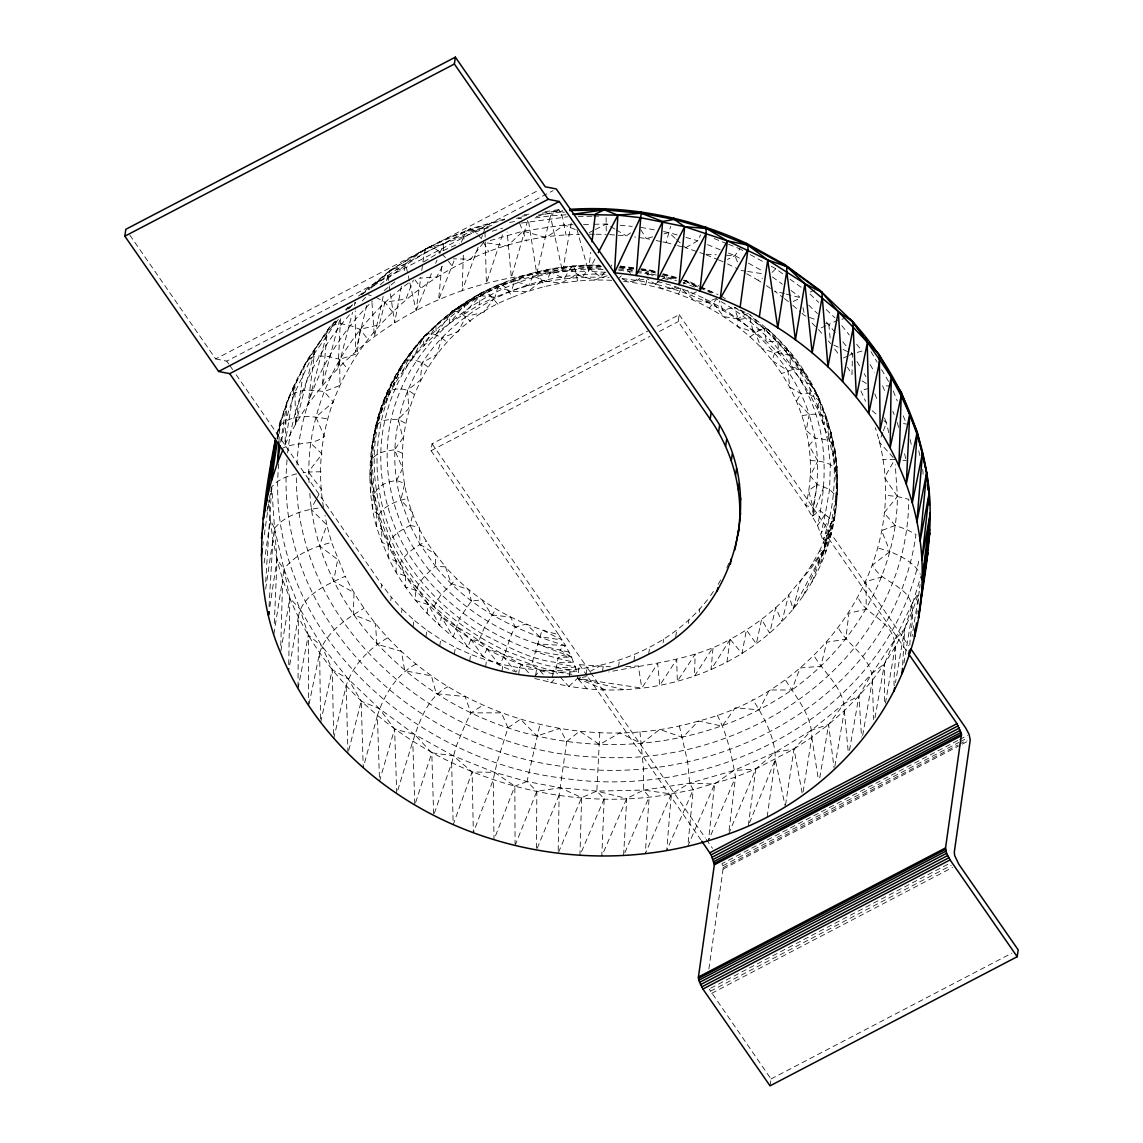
<?xml version="1.0" encoding="UTF-8"?>
<svg xmlns="http://www.w3.org/2000/svg" width="1143" height="1143" viewBox="0 0 1143 1143"><rect width="100%" height="100%" fill="white"/><g stroke="black" fill="none" stroke-linecap="round" stroke-linejoin="round"><path stroke-width="0.75" stroke-dasharray="5 3.75" d="M611.719 280.335C578.001 278.606 543.882 284.136 512.707 297.209L505.763 287.379L500.163 283.864L481.446 292.837L451.785 311.296L449.713 314.954L449.699 323.155C414.137 349.415 386.863 387.234 375.59 430.182L375.118 428.382C382.648 393.878 400.379 362.345 423.967 336.285L427.596 333.885C471.873 287.979 535.824 263.633 599.218 265.133M623.664 281.435C670.141 286.207 715.161 305.624 749.965 336.914L759.966 329.913L763.91 328.441L766.767 328.47L768.253 329.798C839.219 390.577 858.693 500.977 811.959 581.887C767.696 659.254 673.641 697.516 587.031 688.786L577.444 678.399L577.458 675.284M298.037 686.929L298.352 616.906C301.966 594.789 326.927 584.602 345.215 576.315C407.551 702.031 566.685 759.966 698.516 721.033C823.489 690.158 917.558 555.241 875.295 427.739M497.848 304.224L489.847 294.894L483.46 291.751C431.025 318.968 389.263 367.689 376.004 425.882C361.631 483.075 379.333 545.311 416.223 590.488C435.754 614.362 460.072 634.108 487.061 648.995C514.579 664.154 544.897 675.199 576.772 671.355L571.543 657.039L565.585 645.652C516.365 631.036 468.087 607.419 435.526 566.442L435.583 554.269C366.846 466.573 410.723 335.385 512.707 297.209M606.247 230.915L606.119 217.556M749.965 336.914C796.442 378.033 821.488 444.398 805.715 505.463L817.559 525.523L824.346 544.182L824.603 549.269L819.474 567.357M309.824 493.247C317.983 614.434 422.61 710.303 537.01 735.978L559.699 728.434L566.714 741.536L559.141 795.128L558.141 853.321L581.616 797.614L596.832 791.099L643.68 790.084L689.643 783.184L733.806 770.525L775.24 752.365L811.573 730.191L843.963 703.745L871.823 673.498L894.626 640.037L904.699 628.836L912.685 610.419L919.229 591.531L912.028 636.437M599.789 732.634L596.832 791.099L604.19 798.743L601.804 856.064L626.735 798.5L643.68 790.084L671.341 793.956L693.201 789.656L735.506 777.126L755.752 768.953L793.985 748.979L811.787 737.278L828.604 724.491L844.348 710.689L858.95 695.93L872.352 680.299L884.468 663.854L895.269 646.667L904.699 628.836L921.172 575.629M603.147 269.462C486.889 262.761 369.318 359.702 389.392 482.589C403.079 567.728 477.76 632.465 559.841 650.01L565.585 645.652L558.556 634.594C515.279 623.935 474.874 600.646 445.556 566.857L435.526 566.442L420.095 544.454L410.108 525.451L400.836 500.12L404.765 483.346L396.55 480.574C354.087 484.961 379.319 534.352 388.334 557.57C413.423 610.133 460.515 650.353 514.35 671.455M280.764 645.709L282.678 579.015L283.978 569.214L274.52 528.28L271.72 486.775L277.349 481.46L285.75 477.031L296.337 473.816C294.537 633.665 447.627 753.323 599.075 757.18C749.022 766.482 907.356 658.654 908.814 499.305L897.412 496.533L884.939 495.233M894.169 685.9C892.769 665.555 902.441 640.337 884.839 624.435C876.167 615.005 863.637 609.919 858.122 597.66M739.964 309.91L763.91 328.441L784.555 349.872L798.657 368.76L812.387 393.006L821.274 415.109L827.703 440.469L830.347 464.558L829.589 489.39L825.289 514.021L817.559 525.523C827.403 481.389 827.918 434.04 807.144 392.749C787.756 352.844 755.052 320.511 716.49 299.009L709.374 308.053M657.296 281.607C725.376 297.594 786.627 347.243 809.244 414.423L806.215 430.411L815.302 438.312C821.96 438.769 830.018 439.484 834.133 445.484C839.405 470.402 835.919 495.919 833.833 521.008C848.092 450.456 819.788 375.961 766.767 328.47M425.482 334.713L404.036 361.76L388.006 391.706C370.718 427.896 366.146 470.916 372.918 510.55L378.862 514.693L396.15 560.984L396.178 572.457L405.508 576.072L434.083 606.419L470.902 639.366L483.089 656.668L487.061 648.995C472.673 630.707 445.913 626.578 434.083 606.419L415.609 600.504C413.452 585.73 425.039 574.7 435.526 566.442M463.344 255.189L462.129 290.693C386.177 316.682 318.84 371.432 284.907 444.998L286.822 402.365L306.567 360.902L329.37 327.441L335.185 321.14M463.887 239.216L464.015 235.658L467.401 230.415L470.144 228.886L506.963 218.327M274.306 623.478L277.035 559.513L274.52 528.28L270.291 519.865L269.219 499.891L266.419 513.821M340.485 318.626L338.071 368.16L352.544 312.268M323.483 507.335C298.452 359.173 438.283 234.858 579.43 234.515M902.656 664.983L904.699 628.836L895.498 682.585M269.048 606.462L272.906 539.767L274.52 528.28C286.021 514.421 304.781 509.735 321.912 507.563M277.278 439.026C284.336 394.121 308.21 353.016 338.328 319.469M278.863 442.098L280.292 421.267L289.236 396.964L306.567 360.902L311.696 357.445L336.556 321.883M639.937 731.763L643.495 768.739L643.68 790.084L649.153 796.9L645.281 853.707L671.341 793.956L689.643 783.184L714.618 784.041L733.806 770.525L755.752 768.953L775.24 752.365L793.985 748.979L811.573 730.191L828.604 724.491L843.963 703.745L858.95 695.93L871.823 673.498L884.468 663.854L894.626 640.037L911.957 603.975L918.429 592.917M265.676 581.916L271.72 486.775L270.777 491.704M278.706 463.758C263.719 625.664 408.98 759.195 561.57 777.997C711.789 801.714 886.296 715.932 919.258 558.856M287.079 459.772C272.448 617.806 414.237 748.151 563.185 766.51C716.732 791.042 893.283 697.716 915.986 534.453L906.513 529.409L895.198 525.48L883.996 512.978L897.412 496.533L895.255 464.687M287.607 452.857C293.065 400.864 316.354 350.801 351.701 312.41M297.009 464.958C299.28 403.15 328.484 344.043 372.432 301.138M408.451 283.078C346.258 328.555 304.738 404.751 309.11 482.632M264.119 563.013L270.291 519.865L272.906 539.767L277.035 559.513L283.978 569.214L299.866 608.748L321.897 646.081L348.272 679.028L379.347 708.646L414.538 734.377L453.214 755.766L472.13 771.954L473.331 832.804L493.247 779.683L496.962 762.852L507.992 727.777L520.494 719.233L537.01 735.978C623.492 755.994 718.476 740.993 791.813 689.986C854.05 646.052 896.741 573.515 897.412 496.533L884.453 477.431L894.898 459.372L882.539 459.657M909.842 645.052C910.128 626.664 919.844 602.89 901.513 589.745C891.683 581.258 878.41 577.601 872.609 564.942L889.968 551.583C901.598 556.484 914.386 562.513 920.386 574.3M405.151 423.153L398.235 419.367C390.635 419.252 381.062 419.195 376.004 425.882L369.689 478.203L371.361 478.903L381.705 529.152L381.819 542.225L388.191 545.311L388.334 557.57L400.05 563.442L428.196 604.104L439.669 625.664L441.355 616.849L453.242 636.965L459.429 618.52L471.287 601.061L481.932 599.846L491.776 614.934L510.678 617.077L515.207 627.193C507.849 639.023 507.092 653.71 499.162 664.94L487.061 648.995C515.564 657.368 542.539 671.027 572.4 674.384M441.684 266.562L438.641 299.78L454.9 258.675M443.127 250.831L443.755 243.83L467.401 230.415L504.763 219.699M335.599 321.554L329.37 327.441L327.169 332.499L322.212 385.848L339.642 320.311M679.342 725.848L687.7 762.11L689.643 783.184L693.201 789.656L687.815 846.263L714.618 784.041L708.503 840.691L735.506 777.126C731.777 755.837 727.219 734.42 717.19 714.989M916.815 614.22L917.186 610.719M917.929 603.747L918.672 596.76M600.489 265.676C506.62 261.633 405.179 320.826 380.376 414.695L379.49 412.009L372.189 445.984L372.304 445.056L370.589 494.405L373.261 495.833M427.096 613.477L428.196 604.104M478.131 247.174L462.129 290.693C502.72 276.906 545.654 270.534 588.488 271.334L590.774 252.246M729.091 830.461L735.506 777.126M919.658 588.002L920.086 584.459M748.379 313.425L742.436 315.568L738.249 318.926L737.321 326.327L755.209 332.799L761.595 348.358L774.654 353.001L780.055 350.772L787.841 350.358L818.317 396.478L830.99 432.525L834.761 449.27L836.333 488.79L835.804 504.963L837.648 483.146L836.333 488.79L836.99 466.173L835.433 472.588L830.99 432.525L829.347 440.469L833.104 456.443L834.761 449.27M622.306 278.621C697.902 286.179 771.168 328.17 809.844 394.535L818.859 400.007L824.203 424.767L825.675 416.066L829.347 440.469L817.688 409.423L818.859 400.007L818.317 396.478L802.229 369.632L793.785 369.146L781.526 373.532M262.819 545.282L263.319 541.782M264.304 534.81L269.219 499.891M409.837 282.821L416.109 310.482L420.781 277.52M421.767 270.577L424.239 253.232L425.953 248.574L470.144 228.886L473.945 230.486L477.403 233.944M381.148 587.945L381.633 584.502L233.772 371.246M390.763 600.589L391.263 597.16L381.633 584.502M401.579 612.491L402.065 609.062L391.263 597.16M558.556 634.594L431.054 450.699L432.04 443.827L647.71 331.156M412.994 626.993L413.966 620.12L402.065 609.062M425.91 637.122L426.882 630.25L413.966 620.12M481.446 292.837L464.587 304.724L449.699 323.155L479.117 304.795L481.446 292.837L514.45 281.135L535.638 272.005L539.596 276.077L544.282 286.664M439.726 646.252L440.698 639.38L426.882 630.25M454.357 654.296L455.328 647.438L440.698 639.38M469.673 661.226L470.645 654.353L455.328 647.438M485.575 666.955L486.547 660.082L470.645 654.353M501.92 671.47L502.906 664.597L486.547 660.082M518.608 674.699L519.579 667.841L502.906 664.597M535.738 674.941L536.467 669.784C601.218 675.013 669.941 649.767 709.617 597.003M552.455 677.299L553.441 670.427M569.371 676.642L570.343 669.769M534.724 678.542L568.814 686.472L577.444 678.399L579.401 664.654L610.519 666.798M586.088 674.67L587.073 667.798M602.518 671.412L603.49 664.54M618.492 666.898L619.477 660.025M836.719 500.048L834.233 516.779L830.175 533.224L824.675 546.983L831.633 521.451L829.418 517.879L819.702 510.507L812.559 516.193L813.016 507.592L805.715 505.463L678.213 321.569L679.199 314.696L655.582 327.041M633.922 661.14L634.894 654.282M648.681 654.21L649.653 647.338M663.126 642.709L663.626 639.266M675.727 636.994L676.699 630.136M688.286 623.421L688.786 619.992M699.287 612.348L699.787 608.919M726.905 662.197L730.163 639.294C751.88 627.778 771.782 612.905 788.656 595.003C803.686 575.358 823.974 557.913 830.175 533.224L830.432 536.81L834.233 516.779L823.26 539.667C839.834 492.576 838.005 439.512 816.245 394.378L812.387 393.006L800.872 393.621L789.67 387.077L787.941 370.775L772.139 360.588L774.654 353.001M708.874 969.05L723.062 869.109L722.005 863.679L958.148 740.321M767.153 816.816L775.283 759.566C775.468 737.635 764.095 717.475 752.723 699.43M811.959 581.887L824.603 549.269L826.56 535.524L907.442 652.196M770.039 1085.85L771.011 1078.978L709.146 989.009M265.662 589.059L272.906 539.767M277.649 438.912L280.292 421.267L275.234 440.555L289.236 396.964C298.537 388.277 312.496 389.877 324.083 391.592L339.985 385.434L339.6 359.288L357.116 353.801L360.016 329.327L379.247 324.798L384.977 302.252L405.936 299.023L413.366 280.135M284.907 444.998L294.823 383.962L295.537 424.382L304.252 366.131L329.37 327.441L334.17 324.469L341.214 323.798L350.029 325.455L360.016 329.327L367.575 338.928M785.541 804.843L793.985 748.979L802.243 793.585M269.862 606.533L277.035 559.513C319.083 726.805 507.492 823.503 671.341 793.956L666.712 850.606L693.201 789.656M280.649 442.17L286.822 402.365M803.115 791.785L811.787 737.278C811.959 715.047 795.999 697.501 785.198 679.471M273.863 634.136L282.678 579.015M819.774 777.84L828.604 724.491L834.061 768.01M372.189 445.984L375.118 428.382M903.927 663.054L912.685 610.419M280.864 650.981L289.793 598.175L283.978 569.214C295.208 554.041 313.896 546.911 331.584 542.425L345.215 576.315M834.876 766.281L844.348 710.689C844.448 688.086 824.217 673.598 813.973 655.51M849.492 750.337L858.95 695.93L861.551 737.164M885.425 703.216L895.269 646.667M862.665 735.435L872.352 680.299C872.266 657.282 848.206 646.266 838.448 628.064M874.981 717.861L884.468 663.854L884.525 703.016M569.114 652.096L559.841 650.01L571.543 657.039L558.255 657.382L555.555 671.37L557.527 673.899M298.352 616.906L288.636 670.941L289.793 598.175L299.866 608.748L308.324 635.122L308.71 705.874M571.229 222.971L562.542 271.634L550.369 215.884L558.941 209.598L562.456 216.884L566.085 235.215M401.364 286.35L394.649 322.755L390.292 293.022M404.251 270.748L405.522 263.804C429.025 244.659 457.814 230.243 488.19 227.886M269.534 498.262L270.477 493.333M298.037 688.686L308.324 635.122L321.897 646.081L332.27 669.669L333.727 738.335L346.158 685.857C352.716 665.283 369.232 648.152 387.834 637.78M559.141 795.128L536.481 850.049L536.839 791.299L527.009 781.555L539.925 724.448M281.478 441.169L285.55 420.895L294.623 392.963L311.696 357.445L319.268 355.973L328.784 356.602L339.6 359.288L347.901 369.332M309.067 704.159L319.64 652.739C326.269 631.95 346.172 618.877 364.088 608.319M825.289 514.021L821.088 533.467L829.418 517.879M383.162 296.437L374.418 336.528L371.918 302.081M386.591 280.749L389.634 270.748L425.953 248.574L443.755 243.83L489.604 226.814M319.64 652.739L320.626 722.447L332.27 669.669L348.272 679.028L361.217 701.188L379.347 708.646L394.592 729.077L414.538 734.377L431.797 752.808L433.668 815.373L451.628 762.981L456.171 746.465L465.33 724.276L470.916 712.889L482.96 705.245M543.154 674.27L539.867 670.57L531.524 664.826L542.111 629.922L562.142 639.98L539.667 636.651L526.109 624.078L515.207 627.193M645.681 284.736L646.724 280.206M565.885 214.784L550.369 215.884L536.767 273.748L528.166 218.842M388.191 545.311C391.12 535.295 401.522 529.995 410.108 525.451L413.08 512.921L400.836 500.12C384.734 443.498 401.436 380.376 441.855 337.871C484.232 293.865 546.011 271.934 606.547 274.234M830.175 533.224L825.632 552.298L824.603 549.269L819.288 551.483L810.516 566.771L800.271 581.316L793.142 609.062L788.656 595.003L781.941 621.535L775.74 607.733L769.639 633.151L761.609 619.406L756.309 643.838L746.393 629.95L742.036 653.539L730.163 639.294C692.858 660.34 649.795 663.569 608.748 671.984M366.76 305.438L355.516 351.687L355.23 310.953M415.952 664.097C396.65 674.356 383.919 695.187 377.39 715.618L379.533 781.126L394.592 729.077L396.75 793.556L412.766 741.493C419.21 721.304 427.982 696.744 447.87 686.743M295.537 424.382L315.039 348.944L307.996 404.622L327.169 332.499M354.287 305.495L355.173 302.109L355.216 309.182M377.39 715.618L363.245 767.725L361.217 701.188L347.958 753.437L346.158 685.857M662.797 241.887L666.083 242.545L670.627 226.385M636.108 272.448L648.238 274.02L649.581 269.848L656.296 271.763M527.695 220.528L511.35 277.635L507.135 231.929M824.675 546.983L834.233 516.779M824.346 544.182L831.633 521.451L836.076 496.005L829.589 489.39L817.074 484.389L810.201 475.659L817.774 461L815.302 438.312L809.244 414.423L796.542 401.136L800.872 393.621M528.537 672.727L521.665 664.64L478.86 640.937L484.203 627.993L495.919 608.976M502.449 234.844L486.418 283.307L485.189 239.316M427.911 367.117C422.096 360.945 405.636 355.302 401.55 365.846L402.85 371.161L411.723 351.801L412.88 357.93L423.967 336.285C445.927 316.782 469.759 299.052 497.062 287.75L511.564 290.836C542.811 280.321 576.072 275.577 609.005 277.635M481.203 238.801L482.432 235.444M483.046 233.772L484.903 228.757L485.146 237.558M882.81 432.354L879.181 441.998L893.769 458.129M883.41 430.754L886.425 422.71L884.496 417.881M600.804 266.648L534.395 272.677L528.695 285.607L514.45 281.135L498.505 284.664L495.005 297.237L479.117 304.795M823.889 486.532L812.559 516.193L817.074 484.389L817.774 461L808.973 445.427L815.302 438.312M401.55 365.846L394.064 385.105L392.749 380.633L386.548 399.636L385.391 396.064M461.415 242.245L464.015 235.658M515.064 845.52L536.839 791.299L560.184 787.756L596.832 791.099L626.735 798.5L623.607 855.521L649.153 796.9M416.109 310.482L432.297 271.477M435.669 263.347L437.012 260.09M439.712 253.589L443.755 243.83C417.709 255.503 393.135 270.362 370.918 288.307L389.634 270.748L429.325 246.774L434.097 247.945L439.955 252.017L459.257 243.559M728.677 833.904L755.752 768.953L748.265 825.932L775.283 759.566L785.284 806.587M604.19 798.743L579.944 855.335L581.616 797.614L560.184 787.756L527.009 781.555L494.619 772.382L453.214 755.766L431.797 752.808L414.823 805.001L412.766 741.493M726.805 567.957L728.777 563.328M434.083 606.419L440.969 594.66L456.657 578.715M819.288 551.483L826.56 535.524M678.542 294.065L681.157 288.379L694.272 300.495L713.132 302.881L723.762 316.682L738.249 318.926M803.172 595.817L824.603 549.269L810.516 566.771M677.428 245.588L685.529 247.76L697.801 240.773L700.573 234.844M396.55 480.574L402.707 468.273L394.535 449.813L402.907 438.069L398.235 419.367L408.794 408.494L407.551 390.034L420.21 380.39L422.224 362.631L436.84 354.516L441.855 337.871L458.229 331.627L465.93 316.44L483.746 312.339L493.776 298.909M605.804 272.334L588.488 271.334L595.846 257.289M793.142 609.062L824.603 549.269M442.398 266.333L436.64 277.02L419.21 278.206M315.825 500.12L310.91 509.178L326.841 524.98L331.584 542.425M316.64 498.619L321.569 489.561L308.381 472.016L303.224 472.788M718.204 584.344L721.447 578.429M416.223 590.488L405.279 586.802L405.508 576.072L400.05 563.442C405.608 552.855 416.395 546.183 426.796 541.01M577.601 280.978L575.3 269.991L573.086 265.633L569.743 269.234L564.213 278.863L550.912 271.848L514.45 281.135L511.564 290.836L495.005 297.237L480.417 295.637L463.972 313.453L464.587 304.724L450.428 312.711M730.163 639.294L711.017 669.755L713.061 647.367L694.458 676.156L695.187 654.11L677.328 681.371L676.685 659.482L659.74 685.371L657.682 663.426L641.809 688.129L577.444 678.399L580.887 677.442M378.862 514.693C385.162 504.792 397.378 500.848 408.222 498.262M683.443 284.007L686.514 280.335L699.116 286.05M710.575 595.603L715.347 588.574M449.713 314.954L436.369 333.842L435.883 326.255L424.067 345.457L423.196 338.571M742.821 250.503L739.821 248.845L734.892 255.661L727.491 259.461M573.057 224.728L564.313 224.928L523.151 231.115L507.506 245.959L483.618 242.445L470.73 259.204L453.428 258.847M604.861 272.034L600.675 277.149L588.816 268.019L572.286 266.219L550.912 271.848L546.283 281.621L532.438 275.82M346.129 310.31L349.458 306.381M534.252 676.842L539.867 670.57L555.112 674.327M345.629 309.796L347.943 307.281M348.486 308.924L353.258 303.752M362.174 301.038L365.674 297.237M618.992 278.206L621.321 275.792M349.086 308.253L352.73 304.567M554.112 679.585L550.812 682.9L547.526 679.199M772.039 272.391L775.826 268.762L784.369 275.02M639.751 278.292L637.208 280.521L633.851 276.935M358.588 296.094L389.634 270.748L405.522 263.804L407.88 274.177M361.617 294.68L393.535 268.619L399.164 269.262L403.35 271.305M380.19 284.75C412.537 256.861 451.499 236.487 492.633 225.128M384.191 290.579L395.164 281.621M280.035 425.31C292.894 413.466 312.425 416.166 328.212 419.067M566.714 741.536L579.687 731.163L599.532 744.536L619.906 732.834L641.48 743.622L659.782 729.434L682.642 737.449L698.516 721.033L722.176 726.105L735.292 707.788L759.295 709.846L769.382 689.972L791.813 689.986L800.086 667.955L820.831 666.298L826.775 642.195L845.777 639.223L848.906 613.191L866.208 609.262L866.037 581.558L881.724 576.958M659.34 281.064L655.21 284.093L653.196 281.564M660.711 280.049L664.84 277.02L676.799 279.206M609.59 234.601L626.335 235.829L630.593 232.886M361.345 294.537L369.546 289.193M601.461 266.348C482.417 259.975 362.531 359.659 383.091 485.332C398.436 580.73 483.275 643.88 573.7 662.026C540.839 666.583 510.064 647.524 481.589 633.522C450.328 614.42 423.339 588.531 404.065 557.298C360.531 488.232 370.418 392.335 427.596 333.885C434.997 333.342 442.184 337.214 446.984 342.657M423.782 261.89L439.955 252.017M675.827 287.107L672.898 288.879L670.212 284.936M451.785 311.296L486.332 292.451M589.788 671.627L599.032 666.555M129.845 235.144L215.67 358.931L538.91 190.067M215.67 358.931L226.757 361.131L553.155 190.61M431.054 450.699L649.881 336.371M659.325 331.441L678.213 321.569M959.72 739.492L967.592 735.378M722.69 865.822L958.834 742.45M960.406 741.621L966.707 738.335M723.062 867.666L957.62 745.122M959.191 744.293L967.064 740.178M723.062 869.109L960.777 744.907M962.349 744.093L970.221 739.978M710.717 988.195L950.004 863.179M710.332 991.267L951.19 865.437M711.646 993.353L952.505 867.508M771.011 1078.978L1011.869 953.148M589.216 232.601L593.86 230.257M595.417 229.472L606.261 224.014L609.719 224.328M696.301 291.865L690.143 294.88L687.514 290.308M281.178 448.999C294.737 441.055 311.696 446.542 324.412 436.426L315.839 416.981L333.413 402.05L324.083 391.592M746.693 273.72L758.152 280.249L762.41 278.206M825.632 323.212L828.861 324.383L837.533 320.311M793.199 301.452L801.029 297.866M843.434 357.988L847.963 355.93M849.463 355.244L852.478 353.887L848.192 348.515M825.817 325.769L818.188 329.213L822.717 334.442M814.845 289.993L808.587 292.722L818.659 302.323M716.432 298.394L706.86 302.038L703.888 295.823M527.009 781.555L514.85 786.141L493.99 839.762L493.247 779.683M895.198 525.48L881.61 530.566L889.968 551.583L877.81 547.926M607.162 275.749L594.617 280.021L576.472 274.806L560.784 283.193L541.925 280.692L528.223 291.336L509.178 291.636M857.279 352.43L862.093 350.987L855.678 342.971M868.937 388.277L860.808 390.677L865.565 401.336M492.247 231.172L502.534 228.229M490.204 240.559L523.151 231.115L546.225 237.558L564.313 224.928L575.215 229.543M536.324 216.627L557.513 210.855L562.727 210.741M652.739 236.844L646.324 238.558L634.665 236.972M663.983 233.858L668.798 232.572L677.328 234.987M841.848 319.211L844.734 318.483M605.333 689.843L577.444 678.399L586.145 676.613M509.678 222.471L516.407 221.156M643.752 279.278L628.779 281.907L621.092 278.378M802.072 415.623C810.301 414.28 821.374 412.037 827.489 419.295M524.108 214.841L531.066 213.784M544.997 211.698L558.941 209.598M521.765 216.227L528.58 215.198M542.196 213.155L557.513 210.855L564.299 212.384M516.422 218.299L524.923 217.027M538.524 214.984L564.085 211.584M521.365 223.056L567.7 216.77M534.995 217.927L550.369 215.884M370.218 462.029L371.046 461.943M625.85 666.598L638.308 665.926L641.809 688.129M413.823 394.206C407.008 388.106 395.921 387.263 388.006 391.706C360.988 455.428 374.79 531.595 418.567 584.43C442.07 612.877 472.202 635.322 505.62 650.796C528.009 659.082 550.94 670.884 575.486 666.869L557.012 663.454M578.158 216.541L592.117 216.241M593.86 216.213L599.103 216.098M583.544 224.514L592.288 224.314M594.031 224.285L606.261 224.014L609.133 225.7M681.157 288.379L662.311 288.793L647.081 278.706M321.083 471.759L308.381 472.016L322.026 454.014L310.596 443.07M589.474 234.186L594.503 234.244M596.175 234.258L606.233 234.358M601.018 268.134L588.816 268.019L582.387 277.378L569.743 269.234M531.524 664.826L521.665 664.64L515.879 672.113L504.034 657.439M618.434 269.048L634.079 269.991M641.009 270.205L649.681 270.491L656.482 272.42M891.283 386.063L882.596 385.734L885.811 393.749M706.245 254.246L716.347 254.746M726.462 255.246L734.892 255.661L739.407 258.161M810.301 460.543C819.631 461 831.09 461.972 836.847 470.373M565.585 645.652L537.267 643.866L571.543 657.039L535.053 651.053M518.193 218.184L521.522 218.413M620.092 225.285L632.179 226.385M902.97 460.3L906.199 460.672M519.579 667.841L536.467 669.784M453.628 310.696L461.072 313.011L470.516 321.497M587.031 688.786L568.814 686.472L559.656 676.413M620.092 266.033L633.979 267.819M640.909 268.719L649.581 269.848L655.753 273.106M619.849 266.619L633.894 268.434M640.909 269.348L649.681 270.491L646.124 272.706L635.765 271.105M620.192 267.248L633.793 269.019M642.295 270.119L655.668 272.863M618.777 270.191L634.379 272.22M804.129 371.432L800.957 369.475L768.253 329.798L752.766 330.027L749.851 317.683L734.377 307.167L722.933 310.325L719.247 300.923M745.993 271.22L740.95 270.448L745.25 272.906M747.679 271.477L762.795 273.791M619.106 267.619L634.036 270.834M817.688 409.423L809.844 394.535L810.601 384.434L800.743 380.19L800.957 369.475L790.413 366.489L789.97 355.23L778.926 353.516L777.74 341.786L749.651 314.582L768.253 329.798M903.513 423.582L906.57 424.082M556.212 667.641L576.772 671.355M683.628 280.464L698.202 286.15M640.837 227.343L656.568 230.286M663.554 231.586L668.798 232.572L675.227 238.416M410.108 525.451L419.281 527.194L420.095 544.454L435.583 554.269L445.556 566.857L451.056 583.544L468.816 589.731L471.287 601.061M478.86 640.937L470.902 639.366L467.744 647.324L455.628 628.621M649.624 239.23L646.324 238.558L639.994 228.457M656.211 240.559L661.154 241.544M656.325 275.063L646.124 272.706L648.138 275.234M658.039 275.449L676.485 280.606M577.444 678.399L623.635 689.615M784.484 293.622L774.554 291.079L783.012 297.523M786.141 294.051L799.371 297.437M666.083 242.545L675.813 245.145M685.857 237.401L697.801 240.773M663.011 273.663L676.442 277.478M663.269 274.349L676.856 278.192M683.657 280.121L687.043 281.092L699.516 288.75M662.254 274.734L677.056 278.935M648.238 274.02L656.625 276.392M663.326 278.306L670.041 280.206M368.003 294.708L371.189 295.737M704.559 254.16L685.529 247.76L681.671 244.245M802 313.311L804.643 315.625L815.945 319.711M694.444 287.079L683.143 282.664L687.043 281.092L686.514 280.335M714.118 238.53L726.962 243.688M728.577 244.331L739.821 248.845M707.474 244.659L720.376 249.831M728.434 253.074L734.892 255.661L737.578 262.233M706.103 254.803L716.89 259.218M718.433 259.847L723.062 261.747M661.811 275.72L664.84 277.02M402.093 453.142L394.535 449.813C386.505 450.799 376.933 452.228 371.932 459.372L374.147 493.19L376.704 512.621L376.676 526.523L381.705 529.152L400.05 563.442M700.688 286.764L718.018 294.623M699.802 286.879L715.732 294.108M685.271 281.264L698.202 287.136M699.83 287.865L711.146 293.008M833.761 345.057L841.562 348.729M843.12 349.472L852.478 353.887L852.006 374.39L847.42 367.246M745.065 312.353L734.377 307.167L738.278 319.669L749.851 317.683L764.324 329.241L766.353 341.328L777.74 341.786L789.57 351.944L789.97 355.23M727.534 263.919L737.978 269.005M375.976 297.294L384.977 302.252L392.049 311.482M750.322 254.66L763.824 262.118M771.325 266.276L775.826 268.762M748.436 263.161L763.495 271.477M610.562 226.543L614.877 229.086M616.306 229.929L626.335 235.829M721.162 296.051L725.462 298.794M862.093 380.848L869.309 385.462M758.152 280.249L760.881 282.05M766.353 285.664L773.182 290.179M790.07 279.178L801.472 287.522M772.382 276.906L782.412 284.236M790.999 290.522L799.6 296.809M784.427 298.594L790.07 302.895M872.18 410.708L877.367 415.066M883.839 420.538L886.425 422.71L888.74 432.711M792.728 305.21L800.671 312.153M676.513 239.573L680.385 243.088M826.203 309.51L835.019 317.911M808.615 305.095L817.474 313.539M826.332 321.969L837.448 335.113M812.03 323.04L816.959 327.984M442.141 254.246L445.413 257.589M627.136 269.762L632.736 275.734M828.375 340.971L830.647 343.586M841.805 325.641L849.278 334.97M842.82 341.814L847.106 347.172M448.442 261.233L453.3 267.562M414.952 279.835L420.824 287.522M834.747 349.072L838.848 354.559M679.199 314.696L908.814 645.895M432.04 443.827L589.517 670.97M590.531 672.441L705.345 838.033M706.36 839.491L712.46 848.292M579.401 664.654L587.488 676.327M588.502 677.785L700.73 839.662M226.757 361.131L228.757 364.017M229.772 365.46L232.772 369.803M478.546 235.101L480.574 238.044M870.995 351.658L877.167 362.131M881.582 369.603L888.64 381.576M870.109 364.588L874.566 372.132M856.964 361.474L860.55 367.56M864.137 373.632L865.923 376.676M483.618 242.445L488.818 251.989M519.665 223.314L526.68 241.144M507.992 727.777L501.463 712.832L470.916 712.889L465.058 696.53L436.283 693.744L431.468 675.913L404.765 670.684L401.379 651.367L376.933 644.166L375.375 623.406L353.316 614.663L354.016 592.588L333.599 581.244L337.728 559.57L319.368 545.84L326.841 524.98L325.012 515.364M893.269 391.02L897.269 400.95M903.241 415.823L905.899 422.439M892.883 411.351L894.169 414.552M874.781 393.749L877.367 400.193M576.944 229.386L588.488 271.334M918.758 450.742L919.929 455.786M910.128 439.498L911.7 446.341M897.398 422.553L898.598 427.753M904.599 453.742L905.799 458.929M408.265 275.906L409.451 281.092M611.419 264.905L611.705 266.148M803 307.553L804.643 315.625M811.787 737.278L818.359 779.497M387.734 275.52L389.006 284.264M389.263 286.021L390.034 291.265M844.348 710.689L848.249 752.137M828.861 324.383L830.318 340.1M922.758 469.33L923.244 476.431M872.352 680.299L873.595 719.49M451.628 762.981L453.2 824.66L472.13 771.954L494.619 772.382L514.85 786.141L515.064 843.777M817.074 484.389L813.016 507.592L808.673 490.661L817.074 484.389"/><path stroke-width="1.5" d="M738.021 535.067C744.436 494.676 733.435 452.599 710.203 419.21L559.256 201.497L548.169 199.296L218.627 371.475L124.83 236.187L125.801 229.314L455.357 57.15L545.225 186.766L556.298 188.952L711.175 412.337C769.668 490.59 736.906 613.42 648.681 654.21C559.87 701.016 438.398 674.527 380.662 591.374L229.714 373.661L218.627 371.475M266.933 496.934L263.347 519.008L266.633 500.005L271.334 481.289L275.234 440.555C261.204 510.207 251.26 585.387 280.564 652.739C301.095 703.531 336.313 747.708 379.533 781.126C477.017 856.25 613.348 876.71 728.677 833.904C835.162 796.571 920.972 695.101 922.13 579.672C925.33 462.086 844.363 355.187 740.121 307.238L747.893 249.817L747.993 245.173L746.593 243.416C691.458 217.999 630.336 205.254 569.585 209.369M862.979 335.256L849.992 319.026L852.935 321.912C891.026 364.088 917.5 416.466 926.673 472.659C935.617 521.151 925.401 570.057 918.415 618.034L922.472 586.33M897.669 388.263L901.327 392.192L898.912 465.601L909.728 414.623L901.327 392.192L879.867 360.059L852.935 321.912L819.374 289.851L784.698 264.49L746.593 243.416M902.47 668.426L902.17 673.584L902.756 670.084M268.734 611.719L268.534 615.234L269.062 611.748M740.121 307.238C700.63 288.593 657.911 277.006 614.463 272.834L617.892 215.17L604.361 209.841L569.657 210.583M916.843 433.783L906.285 484.018L909.728 414.623L917.229 431.725L912.3 502.777L922.472 453.285L916.843 433.783L909.728 414.623L901.17 395.892L879.31 354.859L869.48 343.371M901.17 395.892L890.183 447.613L891.197 377.676L880.153 430.125L879.31 354.859L838.305 311.61L821.86 292.294L786.655 266.562L747.993 245.173L727.377 240.844L699.873 290.936L706.274 233.115L705.803 227.043M278.863 442.098L277.435 462.929L271.334 481.289L277.135 442.441M641.209 211.898L636.194 275.492L662.669 221.485L674.184 219.385L706.588 228.543L747.993 245.173L767.71 259.99L804.915 283.721L838.305 311.61L852.935 321.912L856.364 396.992L867.237 343.114L868.866 413.223L879.867 360.059M274.577 449.242L274.849 445.77M909.414 650.253L908.985 655.439L909.814 650.267M926.616 473.031L920.086 541.025L929.216 492.933L926.616 473.031L922.472 453.285L916.9 521.808L926.673 472.659L917.229 431.725M269.862 478.317L270.362 473.359M270.691 470.059L271.705 460.143L266.633 500.005L275.234 440.555M915.329 628.179L914.4 636.894L916.543 622.921M592.017 241.83L595.332 214.055L604.361 209.841L641.023 213.184L674.184 219.385L684.671 226.643L727.377 240.844L767.71 259.99L786.655 266.562L804.915 283.721L821.86 292.294L827.946 366.76L838.305 311.61L842.705 381.476L853.364 326.941M929.488 514.164L930.288 512.893L922.13 579.672L929.759 529.438M922.93 582.801L923.601 577.529M262.247 532.895L261.504 538.196L262.204 534.71M262.747 529.366L263.49 524.08M266.462 502.906L266.962 499.377M268.705 487.018L269.191 483.489M261.347 555.755L262.333 548.769M548.169 199.296L454.371 64.022L455.357 57.15M710.203 419.21L711.175 412.337M718.576 432.511L719.547 425.639M725.619 446.37L726.605 439.498M731.306 460.686L732.277 453.814M717.232 591.217L717.718 587.788M735.578 475.331L736.549 468.459M738.392 490.204L739.378 483.332M730.434 564.042L731.163 558.884M739.75 505.206L740.721 498.334M734.949 549.726L738.992 528.195M739.621 520.194L740.593 513.321M910.842 648.824L965.706 727.948L969.164 734.563L970.221 739.978L954.291 852.192L954.648 855.478L958.806 864.222L1018.17 949.847L1017.199 956.72L770.039 1085.85L702.916 989.052L698.773 980.308L698.416 977.022L714.346 864.808L711.146 854.864L701.745 841.119M1017.199 956.72L950.076 859.922L946.618 853.321L945.561 847.892L961.492 734.235L956.991 723.648L908.456 653.653M759.309 317.082L767.71 259.99L777.769 328.012L786.755 271.305L786.655 266.562L784.698 264.49M922.944 580.973L923.473 577.486M280.121 445.627L277.435 462.929L282.878 449.885M267.491 493.547L268.034 490.147M268.591 486.747L269.148 483.36M894.012 691.258L894.598 687.786M822.131 297.18L812.159 352.901L804.915 283.721L795.399 339.971L786.755 271.305M930.288 512.893L921.83 560.341L929.216 492.933L929.373 505.32M924.273 572.243L927.816 552.64L920.987 598.932L929.816 532.838L928.773 537.953M614.463 272.834L640.38 217.656L684.671 226.643L706.588 228.543L727.377 240.844L720.276 298.509L747.893 249.817M598.289 252.617L617.892 215.17L641.023 213.184L662.669 221.485L657.739 279.406L684.671 226.643L678.999 284.564L706.274 233.115M605.09 208.612L604.361 209.841L572.786 214.284L617.892 215.17L640.38 217.656M124.83 236.187L454.371 64.022M229.714 373.661L559.256 201.497M709.832 852.778L956.991 723.648M711.146 854.864L958.305 725.734M712.332 857.121L959.477 727.991M713.289 859.393L960.449 730.263M713.975 861.522L961.134 732.392M714.332 863.365L961.492 734.235M714.346 864.808L961.506 735.678M698.416 977.022L945.561 847.892M698.416 978.465L945.575 849.335M698.773 980.308L945.933 851.192M699.459 982.451L946.618 853.321M700.43 984.709L947.59 855.593M701.602 986.966L948.761 857.836M702.916 989.052L950.076 859.922M819.374 289.851L821.86 292.294M865.151 337.957L867.323 340.671M673.884 218.013L674.184 219.385M926.673 472.659L927.259 481.303M927.487 484.761L927.845 489.947"/></g></svg>
